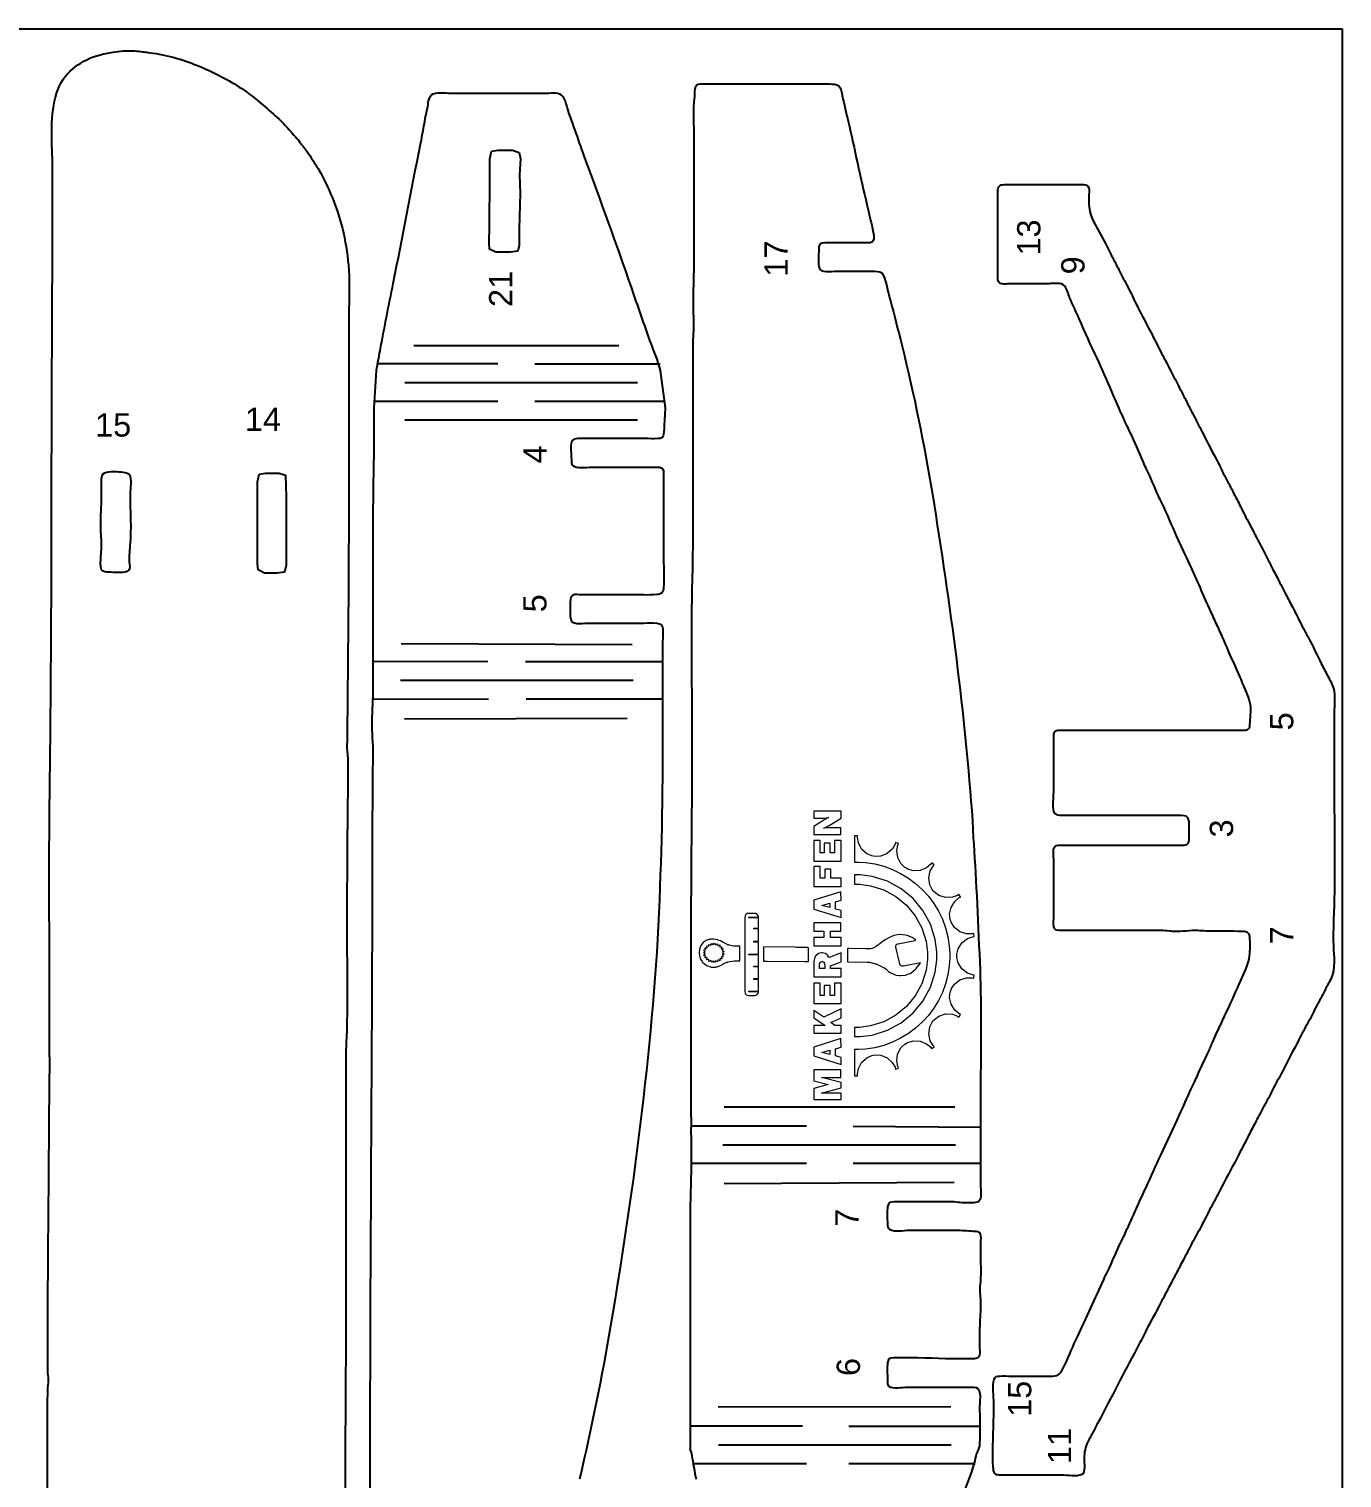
# Model space of a CAD drawing. Header units: millimetres. Extents: x 0 to 325, y 0 to 235.
# Drawn here: x 183.9 to 325, y 79.4 to 235 of the extents above; entities that cross this region are included whole.
import ezdxf
from ezdxf.enums import TextEntityAlignment as Align

# ---------------------------------------------------------------- set-up
doc = ezdxf.new("R2010")
doc.units = ezdxf.units.MM
for name, color, linetype in [('Cut', 7, 'Continuous'), ('Stege', 5, 'Continuous'), ('Text', 1, 'Continuous')]:
    doc.layers.add(name, color=color, linetype=linetype)
doc.layers.add('Gravur', color=3, linetype='Continuous', lineweight=20)
doc.styles.add('textstyle0', font='')
doc.styles.add('textstyle1', font='')
doc.styles.add('textstyle10', font='')
doc.styles.add('textstyle11', font='')
doc.styles.add('textstyle2', font='')
doc.styles.add('textstyle23', font='')
doc.styles.add('textstyle24', font='')
doc.styles.add('textstyle25', font='')
doc.styles.add('textstyle27', font='')
doc.styles.add('textstyle28', font='')
doc.styles.add('textstyle29', font='')
doc.styles.add('textstyle3', font='')
doc.styles.add('textstyle5', font='')
doc.styles.add('textstyle6', font='')
doc.styles.add('textstyle7', font='')
doc.styles.get('textstyle0').set_extended_font_data('Arial')
doc.styles.get('textstyle1').set_extended_font_data('Arial')
doc.styles.get('textstyle10').set_extended_font_data('Arial')
doc.styles.get('textstyle11').set_extended_font_data('Arial')
doc.styles.get('textstyle2').set_extended_font_data('Arial')
doc.styles.get('textstyle23').set_extended_font_data('Arial')
doc.styles.get('textstyle24').set_extended_font_data('Arial')
doc.styles.get('textstyle25').set_extended_font_data('Arial')
doc.styles.get('textstyle27').set_extended_font_data('Arial')
doc.styles.get('textstyle28').set_extended_font_data('Arial')
doc.styles.get('textstyle29').set_extended_font_data('Arial')
doc.styles.get('textstyle3').set_extended_font_data('Arial')
doc.styles.get('textstyle5').set_extended_font_data('Arial')
doc.styles.get('textstyle6').set_extended_font_data('Arial')
doc.styles.get('textstyle7').set_extended_font_data('Arial')

msp = doc.modelspace()

# ---------------------------------------------------------------- linework, layer by layer
at = {"layer": 'Cut'}
for p, q in [((0, 235), (325, 235)), ((325, 235), (325, 0)), ((225.28, 201.02), (247.28, 201.02)), ((221, 194.32), (221.27, 198.31)), ((234.28, 199.02), (221.28, 199.02)), ((238.28, 199.02), (251.75, 199.02)), ((251.75, 198.31), (252.27, 194.31)), ((224.28, 197.02), (249.28, 197.02)), ((221, 195.02), (234.28, 195.02)), ((238.28, 195.02), (252.28, 195.02)), ((224.28, 193.02), (249.28, 193.02)), ((223.91, 168.98), (248.71, 168.9)), ((233.23, 167.02), (220.82, 167.06)), ((237.28, 167.07), (251.99, 167.06)), ((223.82, 165.06), (248.82, 165.06)), ((220.85, 163.06), (233.28, 163)), ((237.33, 163.05), (251.99, 163.06)), ((224.25, 160.92), (248.17, 160.96)), ((324.2, 143.91), (324.2, 143.01)), ((258.61, 119.24), (283.39, 119.24)), ((267.47, 117.16), (255.07, 117.16)), ((272.47, 117.16), (286.15, 117.04)), ((258.47, 115.16), (283.47, 115.16)), ((255.02, 113.17), (267.47, 113.16)), ((272.47, 113.16), (286.17, 113.16)), ((258.62, 111.01), (283.34, 111.15)), ((257.96, 87.01), (282.98, 87.04)), ((267.01, 84.91), (254.93, 84.91)), ((272.01, 84.91), (286.18, 84.91)), ((258.01, 82.91), (283.01, 82.91)), ((255.27, 80.92), (267.45, 80.91)), ((272.01, 80.91), (285.57, 80.92))]:
    msp.add_line(p, q, dxfattribs=at)
for points in [[(256.86, 229.1), (258.97, 229.1), (267.4, 229.1)], [(229.22, 228.1), (234.81, 228.1), (239.34, 228.1)], [(255.39, 209.91), (255.39, 223.2)], [(290.22, 218.29), (295.49, 218.29)], [(288.01, 209.86), (288.01, 215.97)], [(272.36, 212.02), (269.93, 212.02)], [(293.49, 207.64), (289.59, 207.64)], [(218.28, 203.54), (218.28, 188.99)], [(255.28, 194.21), (255.28, 201.27)], [(250.1, 191), (244.51, 191)], [(244.3, 187.94), (249.67, 187.94)], [(252.1, 184.57), (252.1, 178.03)], [(243.88, 171.18), (249.78, 171.18)], [(324.17, 161.89), (324.17, 157.46), (324.2, 143.91)], [(301.29, 159.68), (307.83, 159.68), (313.52, 159.68)], [(294.02, 153.04), (294.02, 157.46)], [(305.93, 150.51), (297.18, 150.51)], [(297.6, 147.34), (305.3, 147.34)], [(294.02, 139.44), (294.02, 142.28), (294.02, 145.87)], [(255.07, 120.63), (255.07, 137.18)], [(298.23, 138.17), (295.18, 138.17)], [(286.17, 122), (286.17, 117.89)], [(217.97, 119.94), (217.97, 101.7)], [(255.07, 116.2), (255.06, 114.41), (255.05, 112.61), (254.97, 108.29), (254.97, 89.74), (254.97, 87.63), (254.97, 86.58), (254.97, 85.52), (254.97, 84.68), (254.97, 83.52), (254.97, 82.47)], [(281.64, 109.03), (278.05, 109.03)], [(278.47, 105.97), (283.53, 105.97)], [(289.38, 90.31), (293.28, 90.31)], [(278.26, 89.11), (283.32, 89.11)]]:
    msp.add_lwpolyline(points, dxfattribs=at)
for points in [[(233.61, 221.88), (234.28, 221.99), (235.86, 221.99), (236.6, 221.74), (236.71, 221.04), (236.61, 219.35), (236.68, 217.35), (236.6, 213.55), (236.6, 211.76), (236.43, 211.13), (235.65, 211.02), (234.07, 211.03), (233.4, 211.36), (233.37, 212.08), (233.39, 213.77), (233.44, 218.93), (233.44, 221.04)], [(208.65, 187.19), (209.32, 187.3), (210.8, 187.3), (211.47, 187.06), (211.54, 184.77), (211.54, 179.4), (211.54, 177.39), (211.37, 176.66), (210.59, 176.55), (209.85, 176.55), (209.22, 176.56), (208.54, 176.9), (208.48, 177.6), (208.48, 178.97), (208.48, 184.14), (208.48, 186.35)]]:
    msp.add_lwpolyline(points, close=True, dxfattribs=at)
for points in [[(190.45, 231.85), (191.43, 232.25), (192.47, 232.44), (193.51, 232.59)], [(193.51, 232.59), (194.15, 232.67), (194.88, 232.67), (195.51, 232.62)], [(195.51, 232.62), (195.77, 232.6), (196, 232.56), (196.25, 232.53)], [(196.25, 232.53), (196.47, 232.51), (196.67, 232.48), (196.88, 232.45)], [(196.88, 232.45), (197.33, 232.39), (197.81, 232.32), (198.25, 232.23)], [(198.25, 232.23), (199.97, 231.89), (201.62, 231.28), (203.21, 230.56)], [(188.06, 230.19), (188.72, 230.88), (189.55, 231.48), (190.45, 231.85)], [(203.21, 230.56), (204.72, 229.86), (206.2, 229.04), (207.53, 228.05)], [(186.66, 227.26), (186.89, 228.33), (187.29, 229.39), (188.06, 230.19)], [(255.45, 227.73), (255.51, 228.21), (255.36, 228.93), (255.82, 229.07)], [(255.82, 229.07), (256.13, 229.16), (256.5, 229.1), (256.86, 229.1)], [(267.4, 229.1), (268.25, 229.1), (269.09, 229.13), (269.93, 229.1)], [(269.93, 229.1), (270.23, 229.08), (270.69, 229.08), (270.93, 228.89)], [(270.93, 228.89), (271.19, 228.68), (271.22, 228.14), (271.29, 227.84)], [(186.45, 219.67), (186.45, 222.13), (186.14, 224.84), (186.66, 227.26)], [(207.53, 228.05), (208.77, 227.13), (209.87, 226.16), (211, 225.1)], [(226.73, 226.52), (226.82, 226.94), (226.83, 227.63), (227.17, 227.93)], [(227.17, 227.93), (227.59, 228.31), (228.69, 228.1), (229.22, 228.1)], [(239.34, 228.1), (239.83, 228.1), (240.7, 228.26), (241.09, 227.93)], [(241.09, 227.93), (241.58, 227.53), (241.7, 226.47), (241.92, 225.89)], [(255.39, 223.2), (255.39, 224.69), (255.25, 226.25), (255.45, 227.73)], [(271.29, 227.84), (271.52, 226.93), (271.71, 226.01), (271.93, 225.09)], [(225.98, 222.62), (226.24, 223.92), (226.44, 225.23), (226.73, 226.52)], [(241.92, 225.89), (242.61, 224.04), (243.23, 222.16), (243.92, 220.3)], [(211, 225.1), (211.21, 224.91), (211.37, 224.72), (211.55, 224.51)], [(211.55, 224.51), (211.98, 224.05), (212.45, 223.54), (212.86, 223.04)], [(271.93, 225.09), (272.63, 222.11), (273.23, 219.11), (273.95, 216.13)], [(212.86, 223.04), (213.18, 222.65), (213.47, 222.28), (213.76, 221.88)], [(223.05, 207.65), (224.04, 212.64), (224.98, 217.63), (225.98, 222.62)], [(213.76, 221.88), (213.98, 221.57), (214.17, 221.25), (214.38, 220.93)], [(186.34, 183.09), (186.34, 195.29), (186.45, 207.48), (186.45, 219.67)], [(214.38, 220.93), (214.62, 220.58), (214.84, 220.25), (215.06, 219.88)], [(215.06, 219.88), (215.61, 218.93), (216.04, 217.94), (216.48, 216.92)], [(243.92, 220.3), (245.65, 215.69), (247.29, 211.04), (248.91, 206.39)], [(288.01, 217.55), (288.02, 217.78), (288.03, 218.03), (288.25, 218.18)], [(288.25, 218.18), (288.43, 218.3), (288.63, 218.28), (288.85, 218.29)], [(288.85, 218.29), (289.29, 218.3), (289.78, 218.29), (290.22, 218.29)], [(295.49, 218.29), (296.02, 218.29), (296.55, 218.3), (297.07, 218.29)], [(297.07, 218.29), (297.28, 218.28), (297.56, 218.3), (297.7, 218.12)], [(297.7, 218.12), (297.88, 217.9), (297.81, 217.5), (297.81, 217.23)], [(216.48, 216.92), (217.53, 214.44), (218.09, 211.81), (218.27, 209.12)], [(288.01, 215.97), (288.01, 216.46), (287.99, 217.07), (288.01, 217.55)], [(297.81, 217.23), (297.81, 216.53), (297.74, 215.8), (297.98, 215.13)], [(273.95, 216.13), (274.13, 215.4), (274.28, 214.66), (274.46, 213.92)], [(297.98, 215.13), (298.35, 214.07), (299.05, 212.96), (299.57, 211.96)], [(274.46, 213.92), (274.58, 213.38), (274.74, 212.95), (274.68, 212.45)], [(268.94, 211.91), (268.76, 211.77), (268.78, 211.49), (268.78, 211.29)], [(269.93, 212.02), (269.65, 212.02), (269.18, 212.11), (268.94, 211.91)], [(274.05, 212.03), (273.54, 212), (272.88, 212.02), (272.36, 212.02)], [(274.68, 212.45), (274.62, 212.06), (274.37, 212.04), (274.05, 212.03)], [(299.57, 211.96), (299.79, 211.56), (299.96, 211.2), (300.16, 210.8)], [(268.78, 211.29), (268.76, 210.71), (268.7, 210.06), (268.79, 209.5)], [(300.16, 210.8), (300.39, 210.35), (300.59, 209.97), (300.82, 209.54)], [(218.27, 209.12), (218.4, 207.28), (218.28, 205.39), (218.28, 203.54)], [(255.35, 203.91), (255.23, 205.88), (255.39, 207.93), (255.39, 209.91)], [(268.79, 209.5), (268.84, 209.16), (269, 209.03), (269.3, 208.98)], [(269.3, 208.98), (269.64, 208.93), (270.09, 208.97), (270.46, 208.97)], [(270.46, 208.97), (271.89, 208.97), (273.38, 208.98), (274.78, 208.97)], [(274.78, 208.97), (275.2, 208.96), (275.52, 208.98), (275.71, 208.54)], [(288.01, 208.38), (288, 208.87), (288.01, 209.37), (288.01, 209.86)], [(300.82, 209.54), (300.98, 209.26), (301.09, 208.99), (301.23, 208.7)], [(301.23, 208.7), (301.43, 208.3), (301.63, 207.94), (301.85, 207.54)], [(221.69, 200.69), (222.11, 203.02), (222.58, 205.34), (223.05, 207.65)], [(275.71, 208.54), (276.05, 207.71), (276.23, 206.68), (276.47, 205.8)], [(288.18, 207.75), (287.99, 207.9), (288.01, 208.17), (288.01, 208.38)], [(289.59, 207.64), (289.21, 207.64), (288.49, 207.5), (288.18, 207.75)], [(295.18, 207.4), (294.84, 207.81), (293.98, 207.64), (293.49, 207.64)], [(295.73, 206.17), (295.57, 206.55), (295.45, 207.07), (295.18, 207.4)], [(301.85, 207.54), (302.19, 206.91), (302.47, 206.29), (302.79, 205.64)], [(248.91, 206.39), (249.51, 204.66), (250.1, 202.94), (250.72, 201.22)], [(276.47, 205.8), (276.9, 204.23), (277.3, 202.65), (277.7, 201.06)], [(296.76, 203.85), (296.42, 204.62), (296.06, 205.39), (295.73, 206.17)], [(302.79, 205.64), (303.2, 204.82), (303.62, 204.02), (304.04, 203.21)], [(255.28, 201.27), (255.28, 202.16), (255.41, 203.01), (255.35, 203.91)], [(298.68, 199.63), (298.01, 201.01), (297.39, 202.42), (296.76, 203.85)], [(304.04, 203.21), (304.41, 202.51), (304.76, 201.83), (305.12, 201.11)], [(250.72, 201.22), (251, 200.47), (251.44, 199.44), (251.75, 198.31)], [(277.7, 201.06), (279.01, 195.77), (280.1, 190.41), (280.98, 185.04)], [(305.12, 201.11), (305.44, 200.46), (305.78, 199.85), (306.12, 199.21)], [(221.27, 198.31), (221.34, 199.03), (221.58, 200.09), (221.69, 200.69)], [(300.27, 196.05), (299.74, 197.23), (299.25, 198.47), (298.68, 199.63)], [(306.12, 199.21), (306.28, 198.89), (306.43, 198.59), (306.59, 198.26)], [(306.59, 198.26), (306.79, 197.86), (307, 197.49), (307.21, 197.1)], [(307.21, 197.1), (307.51, 196.53), (307.82, 195.88), (308.13, 195.31)], [(301.43, 193.41), (301.03, 194.31), (300.68, 195.14), (300.27, 196.05)], [(308.13, 195.31), (308.35, 194.89), (308.54, 194.46), (308.76, 194.04)], [(221, 189.2), (221.04, 191.1), (221, 193), (221, 194.32)], [(252.27, 194.31), (252.1, 192.21), (252.22, 191.46), (251.99, 191.16)], [(255.18, 174.71), (255.34, 181.17), (255.28, 187.71), (255.28, 194.21)], [(302.21, 191.72), (301.94, 192.29), (301.68, 192.83), (301.43, 193.41)], [(308.76, 194.04), (309.03, 193.5), (309.31, 193.03), (309.59, 192.46)], [(303.65, 188.46), (303.17, 189.56), (302.73, 190.65), (302.21, 191.72)], [(309.59, 192.46), (309.76, 192.14), (309.9, 191.84), (310.07, 191.51)], [(310.07, 191.51), (310.59, 190.49), (311.1, 189.46), (311.67, 188.46)], [(242.22, 190.66), (242.06, 190.12), (242.18, 189.35), (242.19, 188.78)], [(242.93, 191), (242.64, 190.99), (242.32, 190.99), (242.22, 190.66)], [(244.51, 191), (243.98, 191), (243.45, 191), (242.93, 191)], [(251.47, 191), (251.02, 190.98), (250.55, 191), (250.1, 191)], [(251.99, 191.16), (251.86, 191.01), (251.65, 191.01), (251.47, 191)], [(218.28, 188.99), (218.28, 178.61), (218.21, 168.17), (218.07, 157.79)], [(220.89, 174.02), (220.89, 179.08), (220.87, 184.15), (221, 189.2)], [(242.19, 188.78), (242.19, 188.55), (242.18, 188.28), (242.36, 188.11)], [(304, 187.72), (303.88, 187.97), (303.77, 188.2), (303.65, 188.46)], [(311.67, 188.46), (311.9, 188.03), (312.07, 187.63), (312.28, 187.19)], [(191.72, 186.67), (191.73, 186.95), (191.77, 187.2), (192.05, 187.33)], [(192.05, 187.33), (192.55, 187.56), (193.5, 187.44), (194.04, 187.4)], [(194.04, 187.4), (194.26, 187.38), (194.52, 187.34), (194.67, 187.14)], [(194.67, 187.14), (194.99, 186.7), (194.78, 185.62), (194.78, 185.09)], [(242.36, 188.11), (242.73, 187.74), (243.81, 187.94), (244.3, 187.94)], [(249.67, 187.94), (250.23, 187.94), (250.8, 187.95), (251.36, 187.94)], [(251.36, 187.94), (251.57, 187.93), (251.84, 187.95), (251.99, 187.77)], [(251.99, 187.77), (252.16, 187.55), (252.1, 187.15), (252.1, 186.88)], [(252.1, 186.88), (252.1, 186.11), (252.1, 185.34), (252.1, 184.57)], [(305.27, 184.87), (304.85, 185.82), (304.46, 186.78), (304, 187.72)], [(312.28, 187.19), (312.48, 186.78), (312.69, 186.42), (312.9, 186.03)], [(191.72, 184.88), (191.72, 185.47), (191.69, 186.08), (191.72, 186.67)], [(312.9, 186.03), (313.08, 185.72), (313.23, 185.41), (313.39, 185.08)], [(191.62, 181.5), (191.6, 182.62), (191.72, 183.76), (191.72, 184.88)], [(194.78, 185.09), (194.78, 183.25), (194.93, 181.33), (194.76, 179.5)], [(280.98, 185.04), (282.91, 173.2), (284.5, 161.26), (285.28, 149.98)], [(305.67, 184.03), (305.53, 184.31), (305.39, 184.58), (305.27, 184.87)], [(307.23, 180.55), (306.71, 181.7), (306.22, 182.89), (305.67, 184.03)], [(313.39, 185.08), (313.65, 184.55), (313.95, 184.04), (314.19, 183.5)], [(186.13, 151.78), (186.26, 162.2), (186.34, 172.66), (186.34, 183.09)], [(314.19, 183.5), (314.51, 182.8), (314.84, 182.27), (315.18, 181.6)], [(191.71, 179.29), (191.75, 180.04), (191.63, 180.76), (191.62, 181.5)], [(308.64, 177.49), (308.16, 178.5), (307.69, 179.52), (307.23, 180.55)], [(315.18, 181.6), (315.58, 180.82), (316.02, 179.96), (316.44, 179.18)], [(191.61, 177.5), (191.6, 178.05), (191.69, 178.73), (191.71, 179.29)], [(194.76, 179.5), (194.7, 178.87), (194.65, 178.11), (194.71, 177.5)], [(316.44, 179.18), (316.66, 178.79), (316.83, 178.42), (317.03, 178.02)], [(191.72, 176.9), (191.6, 177.08), (191.62, 177.29), (191.61, 177.5)], [(194.71, 177.5), (194.75, 177.18), (194.81, 176.88), (194.44, 176.72)], [(252.1, 178.03), (252.1, 177.11), (252.17, 175.84), (252.09, 174.97)], [(310.91, 172.43), (310.12, 174.11), (309.44, 175.82), (308.64, 177.49)], [(317.03, 178.02), (317.2, 177.65), (317.39, 177.32), (317.58, 176.96)], [(192.46, 176.66), (192.19, 176.66), (191.88, 176.66), (191.72, 176.9)], [(194.44, 176.72), (193.96, 176.51), (193.05, 176.64), (192.46, 176.66)], [(317.58, 176.96), (317.84, 176.49), (318.08, 175.96), (318.33, 175.49)], [(251.93, 174.48), (251.78, 174.3), (251.6, 174.26), (251.36, 174.24)], [(252.09, 174.97), (252.08, 174.8), (252.06, 174.63), (251.93, 174.48)], [(255.18, 158.79), (255.18, 164.09), (255.05, 169.41), (255.18, 174.71)], [(318.33, 175.49), (318.54, 175.1), (318.72, 174.73), (318.92, 174.33)], [(318.92, 174.33), (319.18, 173.83), (319.44, 173.35), (319.71, 172.85)], [(220.89, 166.33), (220.89, 168.88), (220.89, 171.46), (220.89, 174.02)], [(242.08, 173.5), (242.07, 172.95), (242.04, 172.25), (242.09, 171.71)], [(242.19, 174.07), (242.07, 173.91), (242.09, 173.69), (242.08, 173.5)], [(243.03, 174.23), (242.69, 174.23), (242.39, 174.32), (242.19, 174.07)], [(244.3, 174.23), (243.85, 174.23), (243.46, 174.24), (243.03, 174.23)], [(245.14, 174.23), (244.86, 174.23), (244.58, 174.23), (244.3, 174.23)], [(247.46, 174.23), (246.69, 174.23), (245.91, 174.23), (245.14, 174.23)], [(248.62, 174.23), (248.23, 174.23), (247.85, 174.23), (247.46, 174.23)], [(251.36, 174.24), (250.46, 174.16), (249.52, 174.23), (248.62, 174.23)], [(319.71, 172.85), (320.08, 172.16), (320.41, 171.44), (320.77, 170.75)], [(242.09, 171.71), (242.16, 170.93), (243.3, 171.18), (243.88, 171.18)], [(249.78, 171.18), (250.34, 171.18), (251.83, 171.45), (251.98, 170.75)], [(311.23, 171.69), (311.12, 171.95), (311.02, 172.18), (310.91, 172.43)], [(311.92, 170.22), (311.7, 170.72), (311.46, 171.2), (311.23, 171.69)], [(251.98, 170.75), (252.1, 170.22), (251.99, 169.61), (251.99, 169.07)], [(312.89, 168), (312.57, 168.74), (312.24, 169.49), (311.92, 170.22)], [(320.77, 170.75), (320.97, 170.33), (321.18, 169.98), (321.39, 169.59)], [(251.99, 169.07), (251.99, 168.03), (252, 166.95), (251.99, 165.91)], [(321.39, 169.59), (321.88, 168.68), (322.32, 167.76), (322.77, 166.84)], [(314.07, 165.37), (313.68, 166.26), (313.26, 167.12), (312.89, 168)], [(322.77, 166.84), (323, 166.37), (323.24, 165.94), (323.48, 165.47)], [(220.91, 165.17), (220.91, 165.57), (220.89, 165.87), (220.89, 166.33)], [(220.89, 164.22), (220.9, 164.57), (220.91, 164.83), (220.91, 165.17)], [(251.99, 165.91), (251.99, 165.6), (251.98, 165.35), (251.98, 165.06)], [(251.98, 165.06), (251.98, 164.71), (251.99, 164.4), (251.99, 164.01)], [(314.4, 164.53), (314.28, 164.82), (314.19, 165.09), (314.07, 165.37)], [(323.48, 165.47), (323.7, 165.05), (323.99, 164.57), (324.11, 164.1)], [(220.79, 160.64), (220.82, 161.78), (220.89, 163.08), (220.89, 164.22)], [(251.99, 164.01), (251.99, 156.76), (252, 149.52), (251.69, 142.87)], [(315.16, 162.42), (315.05, 163.19), (314.69, 163.81), (314.4, 164.53)], [(324.11, 164.1), (324.28, 163.42), (324.17, 162.59), (324.17, 161.89)], [(315.1, 160.31), (315.15, 160.88), (315.25, 161.78), (315.16, 162.42)], [(220.89, 157.05), (220.91, 158.24), (220.77, 159.45), (220.79, 160.64)], [(255.07, 137.18), (255.07, 144.38), (255.18, 151.58), (255.18, 158.79)], [(294.02, 158.94), (294.02, 159.14), (294.01, 159.43), (294.19, 159.57)], [(294.02, 157.46), (294.02, 157.95), (294.01, 158.45), (294.02, 158.94)], [(294.19, 159.57), (294.37, 159.72), (294.62, 159.67), (294.86, 159.68)], [(294.86, 159.68), (295.89, 159.68), (296.89, 159.68), (297.92, 159.68)], [(297.92, 159.68), (298.28, 159.68), (298.61, 159.68), (298.97, 159.68)], [(298.97, 159.68), (299.74, 159.68), (300.52, 159.68), (301.29, 159.68)], [(313.52, 159.68), (313.82, 159.68), (314.18, 159.67), (314.47, 159.68)], [(314.47, 159.68), (314.71, 159.69), (314.9, 159.69), (315.04, 159.92)], [(315.04, 159.92), (315.11, 160.03), (315.09, 160.21), (315.1, 160.31)], [(218.07, 157.79), (218.07, 157.29), (218.18, 156.81), (218.18, 156.31)], [(218.18, 156.31), (218.14, 150.31), (218.07, 144.29), (218.07, 138.28)], [(220.79, 131.43), (220.83, 139.97), (220.79, 148.52), (220.89, 157.05)], [(294.05, 150.94), (293.88, 151.55), (294.02, 152.39), (294.02, 153.04)], [(186.1, 124.61), (186.18, 133.01), (186.02, 142.4), (186.13, 151.78)], [(294.97, 150.51), (294.59, 150.51), (294.17, 150.51), (294.05, 150.94)], [(297.18, 150.51), (296.46, 150.51), (295.66, 150.5), (294.97, 150.51)], [(307.72, 150.51), (307.15, 150.52), (306.51, 150.51), (305.93, 150.51)], [(308.55, 149.98), (308.46, 150.49), (308.17, 150.5), (307.72, 150.51)], [(308.56, 148.08), (308.57, 148.55), (308.62, 149.54), (308.55, 149.98)], [(285.37, 148.12), (285.65, 144.45), (285.85, 139.61), (286.07, 134.75)], [(308.32, 147.41), (308.58, 147.54), (308.56, 147.84), (308.56, 148.08)], [(294.02, 145.87), (294.02, 146.22), (293.89, 146.88), (294.13, 147.17)], [(294.13, 147.17), (294.32, 147.42), (294.79, 147.34), (295.07, 147.34)], [(295.07, 147.34), (295.91, 147.34), (296.76, 147.34), (297.6, 147.34)], [(305.3, 147.34), (306.08, 147.34), (306.95, 147.34), (307.72, 147.34)], [(307.72, 147.34), (307.96, 147.34), (308.13, 147.31), (308.32, 147.41)], [(324.2, 143.01), (324.17, 141.16), (324.05, 139.08), (324.06, 137.01)], [(251.67, 141.41), (251, 126.67), (249.02, 111.13), (246.41, 95.7)], [(294.13, 138.34), (293.92, 138.6), (294.02, 139.12), (294.02, 139.44)], [(218.07, 138.28), (218.07, 134.82), (218.14, 131.29), (218.07, 127.85)], [(295.18, 138.17), (294.88, 138.17), (294.33, 138.08), (294.13, 138.34)], [(305.51, 138.17), (303.08, 138.18), (300.66, 138.17), (298.23, 138.17)], [(306.46, 138.1), (306.15, 138.13), (305.82, 138.17), (305.51, 138.17)], [(307.09, 138.07), (306.86, 138.07), (306.67, 138.07), (306.46, 138.1)], [(310.57, 138.1), (310.01, 138.1), (309.46, 138.19), (308.88, 138.17)], [(314.26, 138.07), (313.05, 138.09), (311.77, 138.1), (310.57, 138.1)], [(314.99, 137.82), (314.79, 138.07), (314.59, 138.06), (314.26, 138.07)], [(315.09, 137.43), (315.08, 137.54), (315.08, 137.72), (314.99, 137.82)], [(315.07, 135.43), (315.14, 136.01), (315.14, 136.9), (315.09, 137.43)], [(324.06, 137.01), (324.07, 135.9), (324.29, 134.51), (323.98, 133.43)], [(314.12, 132.8), (314.51, 133.66), (314.95, 134.48), (315.07, 135.43)], [(286.07, 134.75), (286.25, 130.51), (286.17, 126.25), (286.17, 122)], [(312.6, 129.42), (313.12, 130.49), (313.64, 131.72), (314.12, 132.8)], [(323.65, 132.69), (323.46, 132.33), (323.29, 132.01), (323.1, 131.64)], [(323.98, 133.43), (323.9, 133.17), (323.78, 132.93), (323.65, 132.69)], [(220.58, 81.15), (220.58, 97.91), (220.71, 114.68), (220.79, 131.43)], [(323.1, 131.64), (322.92, 131.28), (322.74, 130.93), (322.55, 130.58)], [(312.24, 128.68), (312.35, 128.94), (312.47, 129.17), (312.6, 129.42)], [(322.03, 129.63), (321.83, 129.23), (321.66, 128.87), (321.45, 128.47)], [(322.55, 130.58), (322.37, 130.25), (322.2, 129.97), (322.03, 129.63)], [(218.07, 127.85), (218.05, 127.04), (217.99, 126.23), (217.97, 125.42)], [(310.99, 125.94), (311.29, 126.61), (311.6, 127.29), (311.91, 127.95)], [(311.91, 127.95), (312.03, 128.2), (312.13, 128.43), (312.24, 128.68)], [(321.45, 128.47), (321.13, 127.88), (320.81, 127.29), (320.48, 126.68)], [(320.48, 126.68), (320.32, 126.39), (320.22, 126.12), (320.07, 125.84)], [(217.97, 125.42), (217.92, 123.6), (217.97, 121.77), (217.97, 119.94)], [(309.5, 122.68), (309.81, 123.38), (310.15, 124.08), (310.49, 124.78)], [(310.49, 124.78), (310.67, 125.17), (310.82, 125.55), (310.99, 125.94)], [(319.66, 125.1), (319.46, 124.71), (319.28, 124.33), (319.08, 123.94)], [(320.07, 125.84), (319.93, 125.58), (319.79, 125.35), (319.66, 125.1)], [(319.08, 123.94), (318.69, 123.17), (318.3, 122.48), (317.89, 121.73)], [(185.92, 90.85), (185.92, 101.76), (186.08, 112.72), (186.11, 122.78)], [(308.77, 121.09), (308.9, 121.39), (309.05, 121.65), (309.18, 121.94)], [(309.18, 121.94), (309.29, 122.19), (309.39, 122.42), (309.5, 122.68)], [(317.89, 121.73), (317.56, 121.13), (317.28, 120.53), (316.97, 119.93)], [(255.07, 116.2), (255.1, 117.67), (255.07, 119.14), (255.07, 120.63)], [(307.53, 118.35), (307.95, 119.25), (308.35, 120.19), (308.77, 121.09)], [(316.97, 119.93), (316.78, 119.56), (316.58, 119.24), (316.39, 118.88)], [(305.54, 114.03), (306.22, 115.46), (306.88, 116.92), (307.53, 118.35)], [(316.39, 118.88), (316.24, 118.59), (316.11, 118.32), (315.95, 118.04)], [(286.17, 117.89), (286.17, 117.21), (286.17, 116.45), (286.17, 115.78)], [(315.95, 118.04), (315.69, 117.53), (315.43, 117.06), (315.18, 116.56)], [(286.17, 115.78), (286.17, 115.5), (286.16, 115.3), (286.15, 115.04)], [(315.18, 116.56), (314.76, 115.73), (314.28, 114.86), (313.86, 114.03)], [(286.15, 115.04), (286.15, 114.7), (286.17, 114.29), (286.17, 113.88)], [(286.17, 113.88), (286.17, 112.79), (286.17, 111.7), (286.17, 110.61)], [(303.94, 110.55), (304.46, 111.72), (304.98, 112.89), (305.54, 114.03)], [(313.86, 114.03), (313.72, 113.74), (313.58, 113.47), (313.43, 113.19)], [(313.43, 113.19), (312.82, 112.08), (312.23, 110.93), (311.65, 109.81)], [(286.17, 110.61), (286.17, 110.22), (286.27, 109.63), (286.11, 109.27)], [(303.01, 108.55), (303.31, 109.21), (303.64, 109.89), (303.94, 110.55)], [(276.89, 109.03), (276.47, 109.01), (276.25, 108.97), (276.17, 108.5)], [(278.05, 109.03), (277.69, 109.03), (277.25, 109.04), (276.89, 109.03)], [(283.32, 109.01), (282.81, 109.06), (282.17, 109.03), (281.64, 109.03)], [(284.17, 108.93), (283.84, 108.94), (283.65, 108.98), (283.32, 109.01)], [(286.11, 109.27), (285.97, 108.96), (285.69, 108.95), (285.43, 108.93)], [(311.65, 109.81), (311.48, 109.49), (311.33, 109.18), (311.16, 108.87)], [(276.17, 108.5), (276.09, 108.03), (276.14, 107.23), (276.15, 106.71)], [(285.43, 108.93), (285.15, 108.91), (284.47, 108.92), (284.17, 108.93)], [(302.16, 106.65), (302.46, 107.28), (302.72, 107.92), (303.01, 108.55)], [(310.7, 108.02), (310.34, 107.32), (309.99, 106.6), (309.6, 105.91)], [(311.16, 108.87), (311, 108.58), (310.85, 108.32), (310.7, 108.02)], [(276.15, 106.71), (276.16, 106.47), (276.14, 106.16), (276.4, 106.04)], [(276.4, 106.04), (276.92, 105.78), (277.9, 105.97), (278.47, 105.97)], [(283.53, 105.97), (284.13, 105.97), (284.74, 105.94), (285.33, 105.89)], [(285.33, 105.89), (285.55, 105.88), (285.82, 105.92), (286, 105.76)], [(301.53, 105.28), (301.74, 105.71), (301.95, 106.22), (302.16, 106.65)], [(309.6, 105.91), (309.26, 105.31), (308.95, 104.72), (308.64, 104.12)], [(286, 105.76), (286.22, 105.58), (286.17, 105.18), (286.17, 104.92)], [(286.17, 104.92), (286.17, 104.15), (286.17, 103.37), (286.17, 102.6)], [(299.84, 101.59), (300.27, 102.5), (300.65, 103.41), (301.07, 104.33)], [(301.07, 104.33), (301.21, 104.67), (301.37, 104.96), (301.53, 105.28)], [(308.16, 103.17), (308.02, 102.92), (307.88, 102.69), (307.75, 102.44)], [(308.64, 104.12), (308.47, 103.79), (308.34, 103.49), (308.16, 103.17)], [(217.97, 101.7), (217.97, 92.1), (217.86, 82.46), (217.86, 72.82)], [(286.17, 102.6), (286.17, 101.96), (286.19, 101.34), (286.16, 100.7)], [(299.43, 100.75), (299.56, 101.04), (299.7, 101.3), (299.84, 101.59)], [(307.75, 102.44), (307.5, 101.95), (307.3, 101.53), (307.05, 101.06)], [(286.08, 99.75), (286.07, 99.11), (286.17, 98.49), (286.17, 97.86)], [(286.16, 100.7), (286.15, 100.39), (286.09, 100.08), (286.08, 99.75)], [(296.57, 94.53), (297.56, 96.59), (298.48, 98.68), (299.43, 100.75)], [(306.37, 99.8), (306.2, 99.48), (306.06, 99.17), (305.88, 98.85)], [(307.05, 101.06), (306.82, 100.65), (306.6, 100.22), (306.37, 99.8)], [(305.88, 98.85), (305.73, 98.57), (305.58, 98.3), (305.43, 98.01)], [(286.17, 97.86), (286.17, 97.05), (286.06, 96.24), (286.06, 95.43)], [(304.94, 97.06), (304.79, 96.81), (304.67, 96.58), (304.53, 96.32)], [(305.43, 98.01), (305.26, 97.68), (305.11, 97.38), (304.94, 97.06)], [(246.41, 95.7), (245.48, 90.18), (244.34, 84.7), (243.06, 79.25)], [(286.06, 95.43), (286.06, 94.72), (286.06, 93.92), (286.06, 93.22)], [(304.15, 95.58), (303.75, 94.82), (303.36, 94.03), (302.95, 93.26)], [(304.53, 96.32), (304.4, 96.07), (304.29, 95.84), (304.15, 95.58)], [(295.24, 91.58), (295.71, 92.56), (296.1, 93.54), (296.57, 94.53)], [(276.79, 92.27), (276.4, 92.25), (276.2, 92.16), (276.16, 91.74)], [(277.95, 92.27), (277.57, 92.27), (277.17, 92.28), (276.79, 92.27)], [(283.85, 92.16), (281.89, 92.16), (279.93, 92.27), (277.95, 92.27)], [(285.33, 92.16), (284.88, 92.16), (284.31, 92.16), (283.85, 92.16)], [(286, 92.41), (285.87, 92.15), (285.56, 92.17), (285.33, 92.16)], [(286.06, 93.22), (286.06, 92.92), (286.12, 92.66), (286, 92.41)], [(302.95, 93.26), (301.53, 90.64), (300.2, 88.01), (298.81, 85.36)], [(186.01, 89.9), (186.01, 90.22), (185.92, 90.52), (185.92, 90.85)], [(276.16, 91.74), (276.11, 91.17), (276.15, 90.54), (276.15, 89.95)], [(287.62, 89.98), (287.71, 90.28), (287.95, 90.3), (288.22, 90.31)], [(288.22, 90.31), (288.59, 90.33), (288.99, 90.31), (289.38, 90.31)], [(293.28, 90.31), (293.85, 90.31), (294.47, 90.2), (294.82, 90.74)], [(294.82, 90.74), (294.99, 91), (295.1, 91.3), (295.24, 91.58)], [(185.92, 67.97), (185.92, 74.89), (185.89, 81.82), (185.92, 88.74)], [(185.92, 88.74), (185.92, 89.13), (186.01, 89.51), (186.01, 89.9)], [(276.15, 89.95), (276.16, 89.72), (276.12, 89.38), (276.32, 89.22)], [(276.32, 89.22), (276.71, 88.91), (277.78, 89.11), (278.26, 89.11)], [(283.32, 89.11), (283.93, 89.11), (284.61, 89.12), (285.22, 89.11)], [(285.22, 89.11), (285.53, 89.1), (285.85, 89.11), (286, 88.77)], [(286, 88.77), (286.21, 88.29), (286.06, 87.67), (286.06, 87.1)], [(287.59, 87.36), (287.59, 88.15), (287.4, 89.22), (287.62, 89.98)], [(287.48, 82.2), (287.48, 83.92), (287.59, 85.64), (287.59, 87.36)], [(286.06, 87.1), (286.06, 85.79), (286.09, 84.4), (286.06, 83.1)], [(298.25, 84.3), (298.06, 83.95), (297.86, 83.61), (297.69, 83.25)], [(298.81, 85.36), (298.62, 84.99), (298.44, 84.66), (298.25, 84.3)], [(286.06, 83.1), (286.05, 82.68), (285.96, 82.5), (285.79, 82.15)], [(297.69, 83.25), (297.41, 82.68), (297.29, 82.09), (297.29, 81.46)], [(220.47, 59.12), (220.47, 66.46), (220.58, 73.79), (220.58, 81.15)], [(255.16, 81.73), (255.11, 81.98), (255.09, 82.17), (254.97, 82.47)], [(255.62, 79.2), (255.48, 79.91), (255.28, 81.07), (255.16, 81.73)], [(285.53, 81.2), (285.09, 79.66), (284.46, 78.07), (283.89, 76.56)], [(285.79, 82.15), (285.64, 81.83), (285.64, 81.58), (285.53, 81.2)], [(287.53, 80.51), (287.46, 81.01), (287.48, 81.67), (287.48, 82.2)], [(297.29, 81.46), (297.28, 81.05), (297.47, 79.94), (297.04, 79.73)], [(287.69, 79.83), (287.55, 80.01), (287.55, 80.31), (287.53, 80.51)], [(288.12, 79.67), (287.96, 79.69), (287.81, 79.7), (287.69, 79.83)], [(289.48, 79.67), (289.14, 79.67), (288.44, 79.64), (288.12, 79.67)], [(294.86, 79.67), (293.09, 79.67), (291.24, 79.67), (289.48, 79.67)], [(297.04, 79.73), (296.5, 79.46), (295.46, 79.67), (294.86, 79.67)]]:
    msp.add_open_spline(points, degree=3, dxfattribs=at)
at = {"layer": 'Gravur'}
for points in [[(269.27, 149.14), (269.33, 149.16), (269.83, 149.42), (269.88, 149.45), (271.17, 150.25), (271.17, 150.98), (268.24, 150.98), (268.24, 150.25), (269.28, 150.25), (269.81, 150.31), (269.87, 150.32), (269.83, 150.3), (269.36, 150.04), (269.31, 150.01), (268.24, 149.33), (268.24, 148.49), (271.16, 148.49), (271.16, 149.21), (269.75, 149.21), (269.71, 149.21), (269.31, 149.15)], [(272.62, 148.33), (272.61, 148.33), (272.61, 148.3), (272.61, 148), (272.6, 147.97), (272.6, 145.52), (273.03, 145.52), (273.8, 145.47), (274.8, 145.31), (275.77, 145.06), (276.69, 144.73), (277.57, 144.3), (278.41, 143.8), (279.18, 143.22), (279.9, 142.57), (280.55, 141.85), (281.13, 141.08), (281.63, 140.25), (282.06, 139.37), (282.39, 138.44), (282.64, 137.47), (282.79, 136.47), (282.85, 135.7), (282.85, 135.19), (282.79, 134.41), (282.64, 133.41), (282.39, 132.45), (282.06, 131.52), (281.63, 130.64), (281.13, 129.81), (280.55, 129.04), (279.9, 128.32), (279.18, 127.67), (278.41, 127.09), (277.57, 126.59), (276.69, 126.16), (275.77, 125.82), (274.8, 125.58), (273.8, 125.42), (273.03, 125.37), (272.6, 125.37), (272.6, 122.57), (272.94, 122.57), (272.93, 122.76), (273.03, 123.34), (273.37, 124), (273.93, 124.5), (274.47, 124.74), (274.66, 124.77), (274.84, 124.8), (275.43, 124.76), (276.12, 124.48), (276.67, 123.98), (276.97, 123.47), (277.02, 123.28), (277.04, 123.29), (277.31, 123.39), (277.34, 123.4), (277.26, 123.57), (277.15, 124.15), (277.25, 124.89), (277.61, 125.55), (278.03, 125.96), (278.19, 126.06), (278.35, 126.15), (278.92, 126.31), (279.67, 126.29), (280.36, 126), (280.81, 125.62), (280.92, 125.47), (280.94, 125.49), (281.16, 125.67), (281.18, 125.69), (281.05, 125.83), (280.75, 126.33), (280.59, 127.06), (280.7, 127.81), (280.96, 128.33), (281.08, 128.48), (281.2, 128.62), (281.68, 128.97), (282.39, 129.2), (283.13, 129.17), (283.69, 128.96), (283.84, 128.86), (283.86, 128.88), (284, 129.13), (284.01, 129.15), (283.84, 129.24), (283.39, 129.61), (282.99, 130.24), (282.84, 130.98), (282.9, 131.56), (282.96, 131.74), (283.03, 131.92), (283.36, 132.4), (283.94, 132.87), (284.66, 133.09), (285.25, 133.09), (285.43, 133.04), (285.43, 133.07), (285.48, 133.35), (285.49, 133.38), (285.3, 133.4), (284.75, 133.6), (284.15, 134.05), (283.76, 134.69), (283.62, 135.26), (283.62, 135.64), (283.76, 136.21), (284.15, 136.84), (284.75, 137.3), (285.3, 137.5), (285.49, 137.52), (285.48, 137.54), (285.43, 137.82), (285.43, 137.85), (285.25, 137.81), (284.66, 137.8), (283.94, 138.03), (283.36, 138.49), (283.03, 138.98), (282.96, 139.16), (282.9, 139.34), (282.84, 139.92), (282.99, 140.65), (283.39, 141.28), (283.84, 141.66), (284.02, 141.74), (284, 141.77), (283.86, 142.01), (283.84, 142.04), (283.69, 141.93), (283.14, 141.73), (282.39, 141.7), (281.68, 141.93), (281.2, 142.27), (281.08, 142.42), (280.96, 142.56), (280.7, 143.09), (280.59, 143.83), (280.76, 144.57), (281.05, 145.07), (281.19, 145.21), (281.16, 145.23), (280.95, 145.41), (280.92, 145.43), (280.81, 145.28), (280.36, 144.9), (279.67, 144.61), (278.92, 144.59), (278.36, 144.75), (278.2, 144.85), (278.03, 144.94), (277.61, 145.35), (277.26, 146.01), (277.16, 146.75), (277.26, 147.33), (277.34, 147.5), (277.32, 147.51), (277.05, 147.61), (277.02, 147.62), (276.97, 147.44), (276.68, 146.93), (276.13, 146.42), (275.43, 146.15), (274.85, 146.1), (274.66, 146.14), (274.47, 146.17), (273.94, 146.41), (273.38, 146.91), (273.03, 147.57), (272.93, 148.15), (272.95, 148.34), (272.73, 148.34)], [(268.92, 146.5), (268.92, 147.82), (268.24, 147.82), (268.24, 145.62), (271.17, 145.62), (271.17, 147.82), (270.47, 147.82), (270.47, 146.5), (269.99, 146.5), (269.99, 147.56), (269.34, 147.56), (269.34, 146.5)], [(268.24, 142.91), (271.17, 142.91), (271.17, 143.79), (270.07, 143.79), (270.07, 144.74), (269.41, 144.74), (269.41, 143.79), (268.94, 143.79), (268.94, 145.03), (268.24, 145.03)], [(278.91, 141.59), (277.63, 142.65), (276.15, 143.45), (274.52, 143.95), (273.21, 144.13), (272.6, 144.13), (272.6, 143.13), (273.16, 143.13), (274.32, 142.97), (275.76, 142.53), (277.07, 141.82), (278.21, 140.88), (279.15, 139.74), (279.85, 138.44), (280.3, 136.99), (280.46, 135.83), (280.46, 135.06), (280.3, 133.9), (279.85, 132.45), (279.15, 131.15), (278.21, 130.01), (277.07, 129.07), (275.76, 128.36), (274.32, 127.92), (273.16, 127.76), (272.6, 127.76), (272.6, 126.77), (273.21, 126.77), (274.52, 126.94), (276.15, 127.45), (277.63, 128.25), (278.91, 129.31), (279.97, 130.59), (280.77, 132.07), (281.28, 133.7), (281.46, 135.01), (281.46, 135.45), (281.46, 135.88), (281.28, 137.2), (280.77, 138.83), (279.97, 140.3)], [(270.59, 141.25), (271.17, 141.42), (271.16, 142.33), (268.24, 141.42), (268.24, 140.47), (271.17, 139.57), (271.17, 140.3), (270.59, 140.47)], [(269.95, 141.1), (269.95, 140.62), (269.1, 140.86)], [(260.85, 131.45), (260.95, 131.31), (261.09, 131.21), (261.22, 131.18), (261.86, 131.18), (261.9, 131.18), (262.02, 131.21), (262.16, 131.29), (262.26, 131.42), (262.3, 131.54), (262.3, 131.59), (261.26, 131.59), (261.26, 131.66), (262.3, 131.66), (262.3, 132.92), (261.78, 132.92), (261.78, 133), (262.3, 133), (262.3, 134.26), (261.78, 134.26), (261.78, 134.33), (262.3, 134.33), (262.3, 135.56), (261.26, 135.56), (261.26, 135.63), (262.3, 135.63), (262.3, 136.93), (261.78, 136.93), (261.78, 137.01), (262.3, 137.01), (262.3, 138.34), (261.78, 138.34), (261.78, 138.42), (262.3, 138.42), (262.3, 139.53), (261.26, 139.53), (261.26, 139.6), (262.3, 139.6), (262.3, 139.65), (262.26, 139.76), (262.16, 139.89), (262.03, 139.98), (261.9, 140.01), (261.86, 140.01), (261.22, 140.01), (261.09, 139.98), (260.95, 139.88), (260.85, 139.74), (260.82, 139.61), (260.82, 131.58)], [(268.24, 138.09), (269.32, 138.09), (269.32, 137.41), (268.24, 137.41), (268.24, 136.51), (271.17, 136.51), (271.17, 137.41), (270.03, 137.41), (270.03, 138.09), (271.16, 138.09), (271.16, 138.99), (268.24, 138.99)], [(257.08, 137.21), (256.98, 137.19), (256.69, 137.09), (256.37, 136.87), (256.12, 136.55), (256, 136.27), (255.98, 136.18), (255.96, 136.09), (255.92, 135.81), (255.95, 135.44), (256.08, 135.09), (256.23, 134.85), (256.29, 134.78), (256.32, 134.74), (256.67, 134.44), (256.71, 134.42), (256.75, 134.4), (257.13, 134.25), (257.17, 134.25), (257.22, 134.24), (257.72, 134.24), (257.77, 134.25), (257.83, 134.26), (258.14, 134.36), (258.43, 134.51), (258.49, 134.55), (258.52, 134.57), (258.9, 134.76), (258.94, 134.77), (258.95, 134.77), (258.97, 134.78), (258.97, 134.78), (259.03, 134.8), (259.69, 134.9), (259.76, 134.9), (260.3, 134.9), (260.3, 136.47), (259.88, 136.48), (259.7, 136.48), (259.65, 136.48), (259.14, 136.58), (259.09, 136.6), (259.06, 136.61), (258.98, 136.64), (258.89, 136.69), (258.78, 136.75), (258.65, 136.82), (258.6, 136.84), (258.52, 136.89), (258.21, 137.04), (257.98, 137.13), (257.93, 137.15), (257.86, 137.17), (257.51, 137.23), (257.15, 137.22)], [(277.07, 133.38), (277.11, 133.37), (277.45, 133.32), (277.56, 133.32), (277.6, 133.32), (278.06, 133.37), (278.11, 133.38), (278.15, 133.39), (278.56, 133.54), (278.59, 133.56), (278.67, 133.6), (278.97, 133.82), (279.21, 134.06), (279.26, 134.11), (279.29, 134.14), (279.54, 134.44), (279.57, 134.47), (279.58, 134.49), (279.7, 134.68), (279.71, 134.7), (279.7, 134.7), (279.69, 134.69), (279.69, 134.69), (277.88, 134.33), (277.85, 134.32), (277.75, 134.32), (277.63, 134.36), (277.53, 134.45), (277.48, 134.53), (277.47, 134.57), (277.04, 136.37), (277.04, 136.4), (277.04, 136.5), (277.09, 136.61), (277.18, 136.7), (277.27, 136.74), (277.3, 136.74), (279.11, 137.11), (279.12, 137.11), (279.17, 137.12), (279.18, 137.12), (279.16, 137.16), (279.04, 137.27), (278.8, 137.41), (278.51, 137.54), (278.3, 137.62), (278.23, 137.64), (278.1, 137.67), (277.46, 137.72), (276.83, 137.62), (276.71, 137.57), (276.71, 137.57), (276.6, 137.54), (276.3, 137.39), (275.9, 137.15), (275.54, 136.9), (275.32, 136.72), (275.24, 136.66), (275.21, 136.64), (274.91, 136.44), (274.88, 136.42), (274.83, 136.39), (274.67, 136.31), (274.5, 136.24), (274.37, 136.2), (274.29, 136.18), (274.27, 136.18), (274.25, 136.18), (274.04, 136.18), (274.02, 136.18), (273.84, 136.18), (272.04, 136.22), (271.86, 136.23), (271.86, 134.8), (273.96, 134.78), (273.98, 134.78), (274.19, 134.78), (274.21, 134.78), (274.24, 134.77), (274.6, 134.67), (274.63, 134.66), (274.67, 134.65), (274.77, 134.61), (274.85, 134.59), (274.91, 134.57), (274.98, 134.54), (275, 134.54), (275.07, 134.51), (275.73, 134.21), (275.79, 134.17), (275.84, 134.14), (276, 134.03), (276.14, 133.91), (276.28, 133.78), (276.46, 133.66), (276.52, 133.63), (276.56, 133.6), (277.02, 133.4)], [(258.3, 135.32), (258.37, 135.11), (258.14, 135.14), (258.15, 134.92), (257.93, 135), (257.88, 134.79), (257.69, 134.92), (257.58, 134.73), (257.44, 134.91), (257.27, 134.75), (257.19, 134.95), (256.98, 134.85), (256.96, 135.06), (256.74, 135.01), (256.78, 135.22), (256.54, 135.23), (256.64, 135.42), (256.42, 135.49), (256.57, 135.65), (256.38, 135.76), (256.57, 135.88), (256.42, 136.04), (256.64, 136.11), (256.54, 136.3), (256.78, 136.31), (256.74, 136.52), (256.96, 136.47), (256.98, 136.68), (257.19, 136.58), (257.27, 136.78), (257.44, 136.62), (257.58, 136.8), (257.69, 136.61), (257.88, 136.74), (257.93, 136.53), (258.15, 136.61), (258.14, 136.39), (258.37, 136.42), (258.3, 136.21), (258.52, 136.18), (258.4, 136), (258.61, 135.91), (258.43, 135.76), (258.61, 135.62), (258.4, 135.53), (258.52, 135.35)], [(266.34, 136.35), (266.22, 136.36), (262.82, 136.42), (262.82, 134.88), (263.23, 134.87), (267.27, 134.84), (267.68, 134.83), (267.68, 136.32), (267.56, 136.33)], [(268.3, 135.15), (268.24, 134.82), (268.24, 133.18), (271.17, 133.18), (271.17, 134.08), (270.05, 134.08), (270.05, 134.36), (271.17, 134.79), (271.17, 135.78), (269.89, 135.25), (269.87, 135.3), (269.73, 135.51), (269.58, 135.65), (269.55, 135.66), (269.51, 135.68), (269.14, 135.77), (269.1, 135.77), (269.04, 135.77), (268.76, 135.7), (268.52, 135.53), (268.48, 135.49), (268.44, 135.44)], [(269.37, 134.71), (269.43, 134.48), (269.42, 134.46), (269.42, 134.08), (268.87, 134.08), (268.87, 134.55), (268.94, 134.75), (269.09, 134.83), (269.15, 134.83), (269.17, 134.83), (269.26, 134.81), (269.34, 134.75), (269.35, 134.73)], [(269.99, 132.26), (269.34, 132.26), (269.34, 131.2), (268.92, 131.2), (268.92, 132.51), (268.24, 132.51), (268.24, 130.32), (271.17, 130.32), (271.17, 132.51), (270.47, 132.51), (270.47, 131.2), (269.99, 131.2)], [(271.17, 127.13), (271.17, 127.98), (270.49, 127.98), (270.06, 128.28), (271.17, 128.79), (271.17, 129.77), (269.31, 128.85), (268.24, 129.59), (268.24, 128.78), (269.45, 127.98), (268.24, 127.98), (268.24, 127.13)], [(270.59, 124.69), (270.59, 125.47), (271.17, 125.64), (271.16, 126.55), (268.24, 125.64), (268.24, 124.69), (271.17, 123.79), (271.17, 124.52)], [(269.95, 125.32), (269.95, 124.84), (269.1, 125.08)], [(271.17, 121.84), (269.08, 122.38), (271.16, 122.38), (271.16, 123.21), (268.24, 123.21), (268.24, 122.03), (269.8, 121.63), (268.24, 121.21), (268.24, 120.03), (271.17, 120.03), (271.17, 120.7), (269.08, 120.7), (271.17, 121.27)]]:
    msp.add_lwpolyline(points, close=True, dxfattribs=at)
at = {"layer": 'Stege'}
for p, q in [((285.28, 149.98), (285.37, 148.12)), ((251.69, 142.87), (251.67, 141.41)), ((186.1, 124.61), (186.11, 122.78))]:
    msp.add_line(p, q, dxfattribs=at)
for points in [[(307.62, 138.07), (307.43, 138.07), (307.28, 138.07), (307.09, 138.07)], [(308.88, 138.17), (308.49, 138.15), (308, 138.07), (307.62, 138.07)]]:
    msp.add_open_spline(points, degree=3, dxfattribs=at)

# ---------------------------------------------------------------- texts
at = {"layer": 'Text'}
for s, style, p in [('13', 'textstyle27', (291.34, 212.6)), ('17', 'textstyle25', (264.19, 210.34)), ('9', 'textstyle28', (296.08, 209.61)), ('21', 'textstyle29', (234.6, 207.08)), ('4', 'textstyle2', (238.27, 189.31)), ('5', 'textstyle3', (238.27, 173.31)), ('5', 'textstyle6', (318.51, 160.63)), ('3', 'textstyle5', (312.04, 149.13)), ('7', 'textstyle7', (318.51, 137.64)), ('7', 'textstyle11', (271.8, 107.31)), ('6', 'textstyle10', (271.95, 91.28)), ('15', 'textstyle23', (290.36, 87.86)), ('11', 'textstyle24', (294.64, 82.8))]:
    msp.add_text(s, height=2.5, rotation=90, dxfattribs=dict(at, style=style)).set_placement(p, align=Align.MIDDLE_CENTER)
for s, style, p in [('15', 'textstyle0', (192.95, 192.47)), ('14', 'textstyle1', (209.05, 193.07))]:
    msp.add_text(s, height=2.5, dxfattribs=dict(at, style=style)).set_placement(p, align=Align.MIDDLE_CENTER)

doc.saveas('drawing.dxf')
